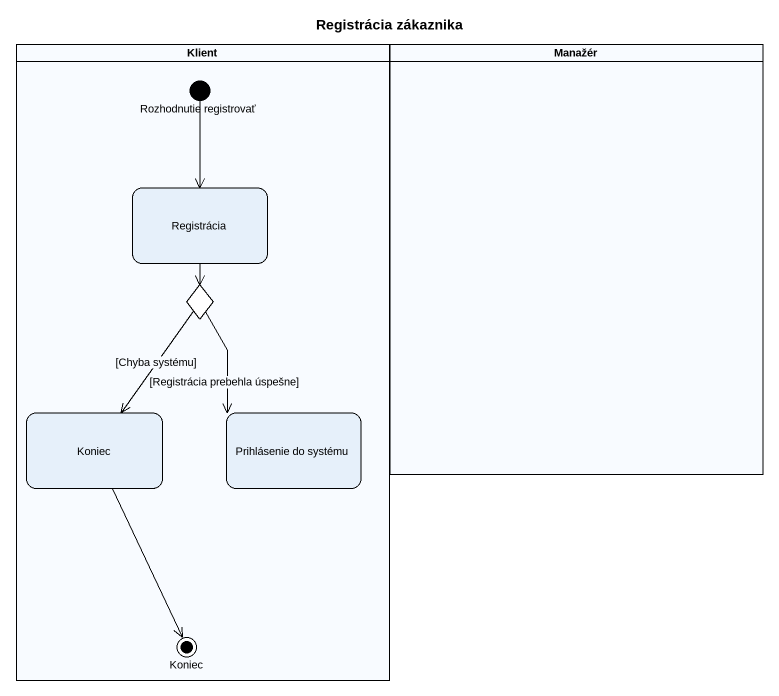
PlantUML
@startuml
title Registrácia zákaznika
hide empty description
state Klient <<partition>> {
  state "Rozhodnutie registrovať" as Rozhodnutie_registrovať <<start>>
  state Registrácia
  state choice1 <<choice>>
  state Koniec
  state "Prihlásenie do systému" as Prihlásenie_do_systému
  state "Koniec" as Koniec_2 <<end>>
}
state Manažér <<partition>>
Rozhodnutie_registrovať --> Registrácia
Registrácia --> choice1
choice1 --> Koniec : [Chyba systému]
choice1 --> Prihlásenie_do_systému : [Registrácia prebehla úspešne]
Koniec --> Koniec_2
@enduml
